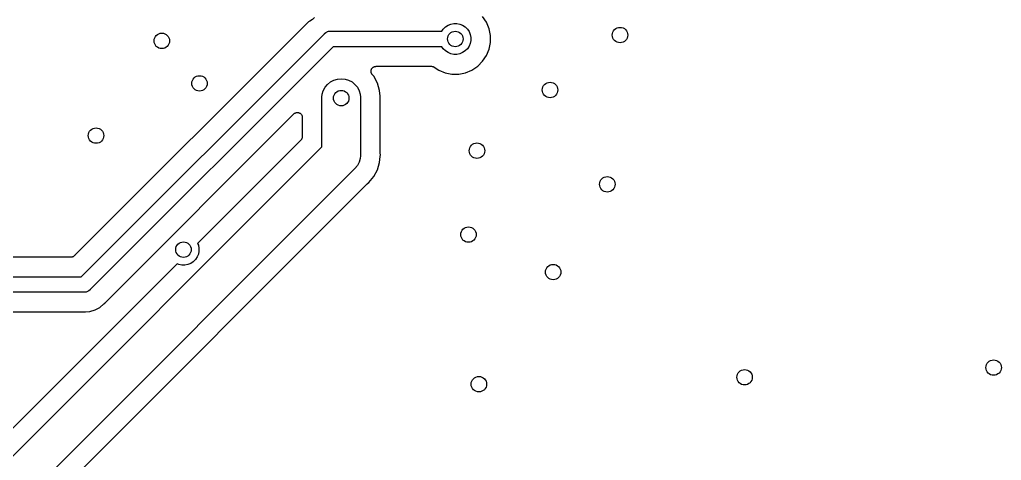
# Model space of a CAD drawing. Extents: x 103 to 213, y -152 to -90.
# Drawn here: x 166.67 to 192.06, y -123.95 to -112.55 of the extents above; entities that cross this region are included whole.
import ezdxf

# ---------------------------------------------------------------- set-up
doc = ezdxf.new("R2010")
doc.units = 0
doc.layers.add('BLACK', color=7, linetype='CONTINUOUS')

msp = doc.modelspace()

# ---------------------------------------------------------------- linework, layer by layer
at = {"layer": 'BLACK', "linetype": 'CONTINUOUS'}
for p, q in [((174.14, -112.611), (168.096, -118.655)), ((174.179, -112.594), (174.14, -112.611)), ((174.245, -112.551), (174.179, -112.594)), ((174.301, -112.495), (174.245, -112.551)), ((177.685, -112.739), (177.751, -112.696)), ((177.751, -112.696), (177.823, -112.665)), ((177.823, -112.665), (177.901, -112.65)), ((177.901, -112.65), (177.979, -112.65)), ((177.979, -112.65), (178.057, -112.665)), ((178.057, -112.665), (178.129, -112.696)), ((178.129, -112.696), (178.195, -112.739)), ((178.745, -112.62), (178.645, -112.471)), ((178.813, -112.785), (178.745, -112.62)), ((168.269, -119.2), (174.554, -112.916)), ((174.554, -112.916), (174.56, -112.908)), ((174.56, -112.908), (174.591, -112.883)), ((174.591, -112.883), (174.625, -112.864)), ((174.625, -112.864), (174.637, -112.861)), ((174.637, -112.861), (174.663, -112.853)), ((174.663, -112.853), (174.667, -112.853)), ((174.667, -112.853), (174.692, -112.85)), ((174.692, -112.85), (174.702, -112.849)), ((174.692, -112.85), (174.692, -112.85)), ((174.702, -112.849), (174.712, -112.85)), ((174.712, -112.85), (177.593, -112.85)), ((177.593, -112.85), (177.629, -112.795)), ((177.629, -112.795), (177.685, -112.739)), ((178.195, -112.739), (178.251, -112.795)), ((178.251, -112.795), (178.294, -112.861)), ((178.294, -112.861), (178.325, -112.933)), ((178.325, -112.933), (178.34, -113.011)), ((178.848, -112.961), (178.813, -112.785)), ((178.848, -113.139), (178.848, -112.961)), ((178.325, -113.167), (178.294, -113.239)), ((178.34, -113.089), (178.325, -113.167)), ((178.34, -113.011), (178.34, -113.089)), ((178.813, -113.315), (178.848, -113.139)), ((174.785, -113.25), (168.501, -119.534)), ((177.593, -113.25), (174.785, -113.25)), ((177.629, -113.305), (177.593, -113.25)), ((177.685, -113.361), (177.629, -113.305)), ((177.751, -113.404), (177.685, -113.361)), ((177.823, -113.435), (177.751, -113.404)), ((177.901, -113.45), (177.823, -113.435)), ((177.979, -113.45), (177.901, -113.45)), ((178.057, -113.435), (177.979, -113.45)), ((178.129, -113.404), (178.057, -113.435)), ((178.195, -113.361), (178.129, -113.404)), ((178.251, -113.305), (178.195, -113.361)), ((178.294, -113.239), (178.251, -113.305)), ((178.745, -113.48), (178.813, -113.315)), ((178.519, -113.755), (178.645, -113.629)), ((178.645, -113.629), (178.745, -113.48)), ((175.761, -113.884), (175.762, -113.878)), ((175.761, -113.89), (175.761, -113.884)), ((175.761, -113.896), (175.761, -113.89)), ((175.763, -113.902), (175.761, -113.896)), ((175.762, -113.871), (175.763, -113.865)), ((175.762, -113.878), (175.762, -113.871)), ((175.763, -113.865), (175.764, -113.859)), ((175.763, -113.909), (175.763, -113.902)), ((175.765, -113.915), (175.763, -113.909)), ((175.764, -113.859), (175.765, -113.853)), ((175.765, -113.853), (175.767, -113.847)), ((175.766, -113.92), (175.765, -113.915)), ((175.768, -113.926), (175.766, -113.92)), ((175.767, -113.847), (175.769, -113.841)), ((175.77, -113.933), (175.768, -113.926)), ((175.769, -113.841), (175.771, -113.836)), ((175.773, -113.938), (175.77, -113.933)), ((175.771, -113.836), (175.774, -113.83)), ((175.775, -113.943), (175.773, -113.938)), ((175.774, -113.83), (175.776, -113.824)), ((175.779, -113.949), (175.775, -113.943)), ((175.776, -113.824), (175.78, -113.819)), ((175.782, -113.955), (175.779, -113.949)), ((175.78, -113.819), (175.783, -113.814)), ((175.785, -113.959), (175.782, -113.955)), ((175.783, -113.814), (175.787, -113.809)), ((175.789, -113.964), (175.785, -113.959)), ((175.787, -113.809), (175.79, -113.804)), ((175.79, -113.966), (175.789, -113.964)), ((175.79, -113.804), (175.795, -113.799)), ((175.832, -114.017), (175.79, -113.966)), ((175.795, -113.799), (175.798, -113.795)), ((175.798, -113.795), (175.803, -113.791)), ((175.803, -113.791), (175.808, -113.786)), ((175.808, -113.786), (175.813, -113.783)), ((175.813, -113.783), (175.818, -113.779)), ((175.818, -113.779), (175.823, -113.776)), ((175.823, -113.776), (175.829, -113.773)), ((175.829, -113.773), (175.834, -113.77)), ((175.834, -113.77), (175.84, -113.768)), ((175.84, -113.768), (175.846, -113.766)), ((175.846, -113.766), (175.852, -113.763)), ((175.852, -113.763), (175.858, -113.762)), ((175.858, -113.762), (175.863, -113.76)), ((175.863, -113.76), (175.87, -113.76)), ((175.87, -113.76), (175.876, -113.759)), ((175.876, -113.759), (175.882, -113.759)), ((175.882, -113.759), (175.888, -113.758)), ((175.888, -113.758), (177.327, -113.758)), ((177.327, -113.758), (177.327, -113.758)), ((177.327, -113.758), (177.327, -113.758)), ((177.327, -113.758), (177.327, -113.758)), ((177.327, -113.758), (177.328, -113.758)), ((177.328, -113.758), (177.34, -113.759)), ((177.34, -113.759), (177.352, -113.76)), ((177.352, -113.76), (177.352, -113.761)), ((177.352, -113.761), (177.353, -113.761)), ((177.353, -113.761), (177.364, -113.764)), ((177.364, -113.764), (177.375, -113.768)), ((177.375, -113.768), (177.376, -113.768)), ((177.376, -113.768), (177.377, -113.768)), ((177.377, -113.768), (177.387, -113.774)), ((177.387, -113.774), (177.397, -113.779)), ((177.397, -113.779), (177.51, -113.855)), ((177.51, -113.855), (177.675, -113.923)), ((177.675, -113.923), (177.851, -113.958)), ((177.851, -113.958), (178.029, -113.958)), ((178.029, -113.958), (178.205, -113.923)), ((178.205, -113.923), (178.37, -113.855)), ((178.37, -113.855), (178.519, -113.755)), ((174.572, -114.301), (174.635, -114.225)), ((174.635, -114.225), (174.711, -114.162)), ((174.711, -114.162), (174.798, -114.116)), ((174.798, -114.116), (174.892, -114.087)), ((174.892, -114.087), (174.99, -114.078)), ((174.99, -114.078), (175.088, -114.087)), ((175.088, -114.087), (175.182, -114.116)), ((175.182, -114.116), (175.269, -114.162)), ((175.269, -114.162), (175.345, -114.225)), ((175.345, -114.225), (175.408, -114.301)), ((175.926, -114.192), (175.832, -114.017)), ((175.983, -114.382), (175.926, -114.192)), ((174.49, -114.555), (174.497, -114.482)), ((174.497, -114.482), (174.526, -114.388)), ((174.526, -114.388), (174.572, -114.301)), ((175.408, -114.301), (175.454, -114.388)), ((175.454, -114.388), (175.483, -114.482)), ((175.483, -114.482), (175.49, -114.555)), ((175.998, -114.53), (175.983, -114.382)), ((174.49, -115.841), (174.49, -114.555)), ((175.49, -114.555), (175.49, -116.023)), ((175.998, -115.992), (175.998, -114.53)), ((168.882, -119.872), (173.765, -114.988)), ((173.765, -114.988), (173.766, -114.987)), ((173.766, -114.987), (173.776, -114.979)), ((173.766, -114.987), (173.766, -114.987)), ((173.766, -114.987), (173.766, -114.987)), ((173.766, -114.987), (173.766, -114.987)), ((173.776, -114.979), (173.785, -114.972)), ((173.785, -114.972), (173.786, -114.972)), ((173.786, -114.972), (173.797, -114.966)), ((173.786, -114.972), (173.786, -114.972)), ((173.797, -114.966), (173.807, -114.96)), ((173.807, -114.96), (173.808, -114.96)), ((173.808, -114.96), (173.82, -114.957)), ((173.808, -114.96), (173.808, -114.96)), ((173.82, -114.957), (173.831, -114.953)), ((173.831, -114.953), (173.831, -114.953)), ((173.831, -114.953), (173.832, -114.953)), ((173.832, -114.953), (173.844, -114.952)), ((173.844, -114.952), (173.856, -114.951)), ((173.856, -114.951), (173.856, -114.951)), ((173.856, -114.951), (173.856, -114.951)), ((173.856, -114.951), (173.868, -114.952)), ((173.868, -114.952), (173.881, -114.954)), ((173.881, -114.954), (173.881, -114.954)), ((173.881, -114.954), (173.881, -114.954)), ((173.881, -114.954), (173.892, -114.957)), ((173.892, -114.957), (173.904, -114.961)), ((173.904, -114.961), (173.904, -114.961)), ((173.904, -114.961), (173.905, -114.961)), ((173.905, -114.961), (173.915, -114.967)), ((173.915, -114.967), (173.926, -114.973)), ((173.926, -114.973), (173.926, -114.973)), ((173.926, -114.973), (173.926, -114.973)), ((173.926, -114.973), (173.936, -114.981)), ((173.936, -114.981), (173.945, -114.989)), ((173.945, -114.989), (173.945, -114.989)), ((173.945, -114.989), (173.945, -114.989)), ((173.945, -114.989), (173.953, -114.998)), ((173.953, -114.998), (173.961, -115.008)), ((173.961, -115.008), (173.961, -115.008)), ((173.961, -115.008), (173.961, -115.008)), ((173.961, -115.008), (173.967, -115.019)), ((173.967, -115.019), (173.972, -115.03)), ((173.972, -115.03), (173.972, -115.03)), ((173.972, -115.03), (173.973, -115.03)), ((173.973, -115.03), (173.976, -115.042)), ((173.976, -115.042), (173.98, -115.053)), ((173.98, -115.053), (173.98, -115.054)), ((173.98, -115.054), (173.98, -115.054)), ((173.98, -115.054), (173.981, -115.066)), ((173.981, -115.066), (173.982, -115.078)), ((173.982, -115.078), (173.982, -115.578)), ((173.945, -115.668), (171.275, -118.337)), ((173.952, -115.659), (173.945, -115.668)), ((173.96, -115.65), (173.952, -115.659)), ((173.961, -115.649), (173.96, -115.649)), ((173.96, -115.649), (173.96, -115.65)), ((173.966, -115.638), (173.961, -115.649)), ((173.972, -115.628), (173.966, -115.638)), ((173.976, -115.616), (173.972, -115.627)), ((173.972, -115.627), (173.972, -115.627)), ((173.972, -115.627), (173.972, -115.628)), ((173.979, -115.604), (173.976, -115.616)), ((173.981, -115.591), (173.979, -115.603)), ((173.979, -115.603), (173.979, -115.604)), ((173.979, -115.604), (173.979, -115.604)), ((173.982, -115.58), (173.981, -115.591)), ((173.982, -115.578), (173.982, -115.578)), ((173.982, -115.578), (173.982, -115.578)), ((173.982, -115.578), (173.982, -115.578)), ((173.982, -115.578), (173.982, -115.58)), ((156.881, -133.45), (174.49, -115.841)), ((175.999, -115.998), (175.998, -115.992)), ((175.998, -116.003), (175.999, -115.998)), ((175.999, -116.005), (175.998, -116.003)), ((176.003, -116.048), (175.999, -116.005)), ((175.454, -116.24), (175.408, -116.327)), ((175.483, -116.146), (175.454, -116.24)), ((175.49, -116.073), (175.483, -116.146)), ((175.49, -116.023), (175.492, -116.048)), ((175.492, -116.048), (175.49, -116.073)), ((175.49, -116.073), (175.49, -116.073)), ((175.926, -116.436), (175.983, -116.246)), ((175.983, -116.246), (175.999, -116.091)), ((175.999, -116.091), (176.003, -116.048)), ((175.999, -116.091), (175.999, -116.091)), ((175.326, -116.419), (157.459, -134.286)), ((175.345, -116.403), (175.326, -116.419)), ((175.408, -116.327), (175.345, -116.403)), ((175.832, -116.611), (175.926, -116.436)), ((175.673, -116.792), (175.706, -116.764)), ((175.706, -116.764), (175.832, -116.611)), ((158.695, -133.768), (175.663, -116.8)), ((175.663, -116.8), (175.665, -116.799)), ((175.665, -116.799), (175.669, -116.796)), ((175.669, -116.796), (175.673, -116.792)), ((171.275, -118.337), (171.295, -118.383)), ((171.295, -118.383), (171.31, -118.461)), ((171.31, -118.539), (171.295, -118.617)), ((171.31, -118.461), (171.31, -118.539)), ((168.006, -118.692), (166.363, -118.692)), ((168.018, -118.691), (168.006, -118.692)), ((168.03, -118.69), (168.018, -118.691)), ((168.031, -118.69), (168.03, -118.69)), ((168.03, -118.69), (168.03, -118.69)), ((168.042, -118.686), (168.031, -118.69)), ((168.053, -118.683), (168.042, -118.686)), ((168.054, -118.683), (168.053, -118.683)), ((168.055, -118.682), (168.054, -118.683)), ((168.065, -118.677), (168.055, -118.682)), ((168.075, -118.672), (168.065, -118.677)), ((168.076, -118.671), (168.075, -118.672)), ((168.077, -118.671), (168.076, -118.671)), ((168.086, -118.663), (168.077, -118.671)), ((168.095, -118.656), (168.086, -118.663)), ((168.096, -118.655), (168.095, -118.656)), ((168.096, -118.655), (168.096, -118.655)), ((168.096, -118.655), (168.096, -118.655)), ((168.096, -118.655), (168.096, -118.655)), ((171.221, -118.755), (171.165, -118.811)), ((171.264, -118.689), (171.221, -118.755)), ((171.295, -118.617), (171.264, -118.689)), ((170.747, -118.865), (156.708, -132.905)), ((170.793, -118.885), (170.747, -118.865)), ((170.871, -118.9), (170.793, -118.885)), ((170.949, -118.9), (170.871, -118.9)), ((171.027, -118.885), (170.949, -118.9)), ((171.099, -118.854), (171.027, -118.885)), ((171.165, -118.811), (171.099, -118.854)), ((166.097, -119.2), (168.269, -119.2)), ((168.464, -119.567), (168.429, -119.586)), ((168.494, -119.542), (168.464, -119.567)), ((168.501, -119.534), (168.494, -119.542)), ((168.342, -119.6), (166.097, -119.6)), ((168.352, -119.601), (168.342, -119.6)), ((168.362, -119.6), (168.352, -119.601)), ((168.391, -119.597), (168.362, -119.6)), ((168.362, -119.6), (168.362, -119.6)), ((168.429, -119.586), (168.391, -119.597)), ((168.491, -120.098), (168.624, -120.057)), ((168.624, -120.057), (168.747, -119.992)), ((168.747, -119.992), (168.855, -119.903)), ((168.855, -119.903), (168.873, -119.881)), ((168.873, -119.881), (168.875, -119.879)), ((168.875, -119.879), (168.878, -119.876)), ((168.878, -119.876), (168.882, -119.872)), ((166.363, -120.108), (168.311, -120.108)), ((168.311, -120.108), (168.313, -120.108)), ((168.313, -120.108), (168.318, -120.109)), ((168.318, -120.109), (168.324, -120.109)), ((168.324, -120.109), (168.352, -120.111)), ((168.352, -120.111), (168.381, -120.109)), ((168.381, -120.109), (168.491, -120.098)), ((168.381, -120.109), (168.381, -120.109))]:
    msp.add_line(p, q, dxfattribs=at)
at = {"layer": 'BLACK'}
for centre in [(170.35, -113.1), (177.94, -113.05), (182.2, -112.95), (171.325, -114.2), (180.39, -114.37), (174.99, -114.58), (168.65, -115.55), (178.5, -115.94), (181.87, -116.81), (178.28, -118.11), (170.91, -118.5), (180.47, -119.08), (191.86, -121.55), (178.55, -121.98), (185.42, -121.8)]:
    msp.add_circle(centre, 0.2, dxfattribs=at)

doc.saveas('drawing.dxf')
